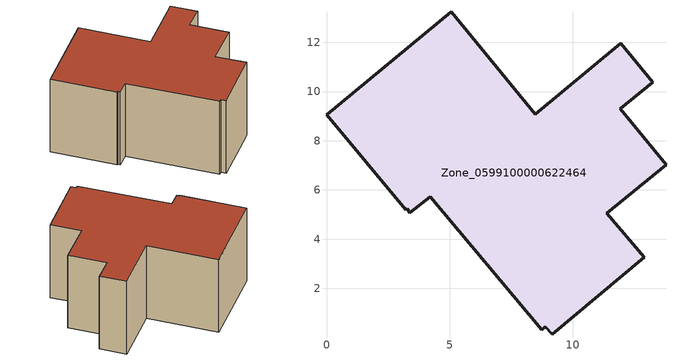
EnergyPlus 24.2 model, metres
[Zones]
Zone_0599100000622464
 floor ground (C_G): 8.48,9.08 11.96,11.97 13.26,10.37 11.94,9.3 13.79,7.02 11.39,5.06 12.9,3.27 9.17,0.13 8.89,0.45 8.74,0.33 4.21,5.73 3.39,5.08 3.27,5.23 3.21,5.2 0,9.06 5.06,13.25 z0
 wall outside (C_F): 11.94,9.3 13.26,10.37 11.96,11.97 8.48,9.08 5.06,13.25 0,9.06 3.21,5.2 3.27,5.23 3.39,5.08 4.21,5.73 8.74,0.33 8.89,0.45 9.17,0.13 12.9,3.27 11.39,5.06 13.79,7.02 11.94,9.3 z0:6.37
 roof outside (C_R): 0,9.06 3.21,5.2 3.27,5.23 3.39,5.08 4.21,5.73 8.74,0.33 8.89,0.45 9.17,0.13 12.9,3.27 11.39,5.06 13.79,7.02 11.94,9.3 13.26,10.37 11.96,11.97 8.48,9.08 5.06,13.25 z6.37
[BUILDING]
Pand.0599100000622464: North Axis=0; Terrain=City; Loads Convergence Tolerance Value=0.04; Temperature Convergence Tolerance Value=0.4; Solar Distribution=FullExterior; Maximum Number of Warmup Days=25; Minimum Number of Warmup Days=1
[Site:Location]
Rotterdam.The.Hague.AP_ZH_NLD Design_Conditions: Latitude=51.96; Longitude=4.45; Time Zone=1; Elevation=-4.5
[SITE:GROUNDTEMPERATURE:BUILDINGSURFACE]
18, 18, 18, 18, 18, 18, 18, 18, 18, 18, 18, 18
[MATERIAL] Thermal Absorptance=0.9; Solar Absorptance=0.7; Visible Absorptance=0.7
Name | Roughness | Thickness | Conductivity | Density | Specific Heat
G.TC.1946 | MediumSmooth | 0.15 | 1 | 540 | 1210
F.TC.1946 | Rough | 0.3 | 0.857143 | 1920 | 840
R.TC.1946 | MediumRough | 0.2 | 0.909091 | 1500 | 1000
[CONSTRUCTION]
C_G: G.TC.1946
C_F: F.TC.1946
C_R: R.TC.1946
[ZONE]
Zone_0599100000622464: Type=1; Multiplier=1; Ceiling Height=Autocalculate; Volume=Autocalculate; Floor Area=autocalculate; Part of Total Floor Area=Yes
[ZONEINFILTRATION:DESIGNFLOWRATE]
Infil_Zone_0599100000622464: Zone or ZoneList or Space or SpaceList=Zone_0599100000622464; Schedule=AlwaysOn; Design Flow Rate Calculation Method=Flow/Area; Flow Rate per Floor Area=0.003; Constant Term Coefficient=1; Temperature Term Coefficient=0; Velocity Term Coefficient=0; Velocity Squared Term Coefficient=0
[HVACTEMPLATE:ZONE:IDEALLOADSAIRSYSTEM]
Zone_0599100000622464: Maximum Heating Supply Air Temperature=50; Minimum Cooling Supply Air Temperature=13; Maximum Heating Supply Air Humidity Ratio=0.0156; Minimum Cooling Supply Air Humidity Ratio=0.0077; Heating Limit=NoLimit; Cooling Limit=NoLimit; Dehumidification Control Type=ConstantSensibleHeatRatio; Cooling Sensible Heat Ratio=0.7; Dehumidification Setpoint=60; Humidification Control Type=None; Humidification Setpoint=30; Outdoor Air Method=None; Outdoor Air Flow Rate per Person=0.00944; Outdoor Air Flow Rate per Zone Floor Area=0; Outdoor Air Flow Rate per Zone=0; Demand Controlled Ventilation Type=None; Outdoor Air Economizer Type=NoEconomizer; Heat Recovery Type=None; Sensible Heat Recovery Effectiveness=0.7; Latent Heat Recovery Effectiveness=0.65
[ZONECONTROL:THERMOSTAT]
ThermostatControl_Zone_0599100000622464: Zone or ZoneList=Zone_0599100000622464; Control Type Schedule=DualSetpointControlType; Control 1=Thermostat_Zone_0599100000622464; Temperature Difference Between Cutout And Setpoint=0
[THERMOSTATSETPOINT:DUALSETPOINT]
Thermostat_Zone_0599100000622464: Heating Setpoint Temperature Schedule=HeatingSetpoint_Zone_0599100000622464; Cooling Setpoint Temperature Schedule=CoolingSetpoint_Zone_0599100000622464
[SCHEDULE:COMPACT]
HeatingSetpoint_Zone_0599100000622464: Through: 12/31, For: AllDays, Until: 24:00, 21
CoolingSetpoint_Zone_0599100000622464: Through: 12/31, For: AllDays, Until: 24:00, 24
DualSetpointControlType: Through: 12/31, For: AllDays, Until: 24:00, 4
AlwaysOn: Through: 12/31, For: AllDays, Until: 24:00, 1
